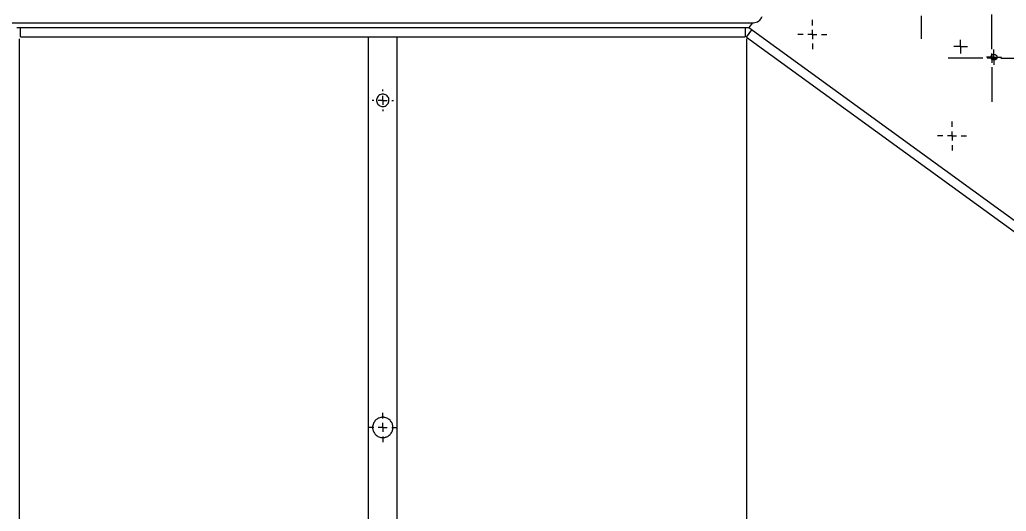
# Model space of a CAD drawing. Header units: millimetres. Extents: x 1529 to 6255, y 1713 to 5797.
# Drawn here: x 2578 to 3121, y 4855 to 5125 of the extents above; entities that cross this region are included whole.
import ezdxf

# ---------------------------------------------------------------- set-up
doc = ezdxf.new("R2010")
doc.units = ezdxf.units.MM
doc.styles.add('SLDTEXTSTYLE0', font='TXT', dxfattribs={"width": 0.75})
doc.dimstyles.new('SLDDIMSTYLE0', dxfattribs={"dimtxt": 50, "dimasz": 3.302, "dimexe": 0, "dimexo": 0.0625, "dimgap": 12.5, "dimtad": 1, "dimrnd": 1e-09, "dimzin": 12, "dimdsep": 46, "dimtxsty": 'SLDTEXTSTYLE0', "dimsah": 1, "dimcen": 0.09, "dimadec": 0, "dimazin": 3, "dimtfac": 1, "dimtofl": 0, "dimtmove": 0, "dimatfit": 3, "dimfxl": 0, "dimfrac": 2, "dimtolj": 1, "dimtzin": 12, "dimarcsym": 0})

# ---------------------------------------------------------------- blocks, each defined once
blk = doc.blocks.new('_D_7')
at = {"color": 7, "linetype": 'Continuous', "lineweight": 0}
for p, q in [((2250.7, 4883.06), (2250.7, 4449.88)), ((3305.51, 4883.06), (3305.51, 4449.88)), ((2250.7, 4450.88), (3305.51, 4450.88))]:
    blk.add_line(p, q, dxfattribs=at)
for points in [[(2250.7, 4450.88), (2254.01, 4450.38), (2254.01, 4451.39)], [(3305.51, 4450.88), (3302.21, 4451.39), (3302.21, 4450.38)]]:
    blk.add_solid(points, dxfattribs=at)
at = {"color": 7, "linetype": 'Continuous', "lineweight": 0, "insert": (2656.3, 4515.34), "char_height": 50, "attachment_point": 1, "style": 'SLDTEXTSTYLE0'}
blk.add_mtext('1054.81', dxfattribs=at)
blk = doc.blocks.new('_D_8')
at = {"color": 7, "linetype": 'Continuous', "lineweight": 0}
for p, q in [((2577.98, 5114.66), (2577.98, 4473.88)), ((2978.24, 5114.66), (2978.24, 4473.88)), ((2577.98, 4474.88), (2978.24, 4474.88))]:
    blk.add_line(p, q, dxfattribs=at)
for points in [[(2577.98, 4474.88), (2581.28, 4474.38), (2581.28, 4475.39)], [(2978.24, 4474.88), (2974.93, 4475.39), (2974.93, 4474.38)]]:
    blk.add_solid(points, dxfattribs=at)
at = {"color": 7, "linetype": 'Continuous', "lineweight": 0, "insert": (2674.77, 4539.34), "char_height": 50, "attachment_point": 1, "style": 'SLDTEXTSTYLE0'}
blk.add_mtext('400.26', dxfattribs=at)
blk = doc.blocks.new('SW_CENTERMARKSYMBOL_21')
at = {"color": 0, "linetype": 'Continuous', "lineweight": 0}
for p, q in [((-2.5, 0), (-4.15, 0)), ((0, 0), (-2.5, 0)), ((0, 2.5), (0, 4.15)), ((0, 0), (0, 2.5)), ((0, 0), (0, -2.5)), ((0, 0), (2.5, 0)), ((2.5, 0), (4.15, 0)), ((0, -2.5), (0, -4.15))]:
    blk.add_line(p, q, dxfattribs=at)
blk = doc.blocks.new('SW_CENTERMARKSYMBOL_111')
at = {"color": 0, "linetype": 'Continuous', "lineweight": 0}
for p, q in [((0, 5), (0, 24)), ((-5, 0), (-24, 0)), ((0, 0), (-2.5, 0)), ((0, 0), (0, 2.5)), ((0, 0), (0, -2.5)), ((0, 0), (2.5, 0)), ((5, 0), (24, 0)), ((0, -5), (0, -24))]:
    blk.add_line(p, q, dxfattribs=at)
blk = doc.blocks.new('SW_CENTERMARKSYMBOL_112')
at = {"color": 0, "linetype": 'Continuous', "lineweight": 0}
for p, q in [((0, 5), (0, 8)), ((-5, 0), (-8, 0)), ((0, 0), (-2.5, 0)), ((0, 0), (0, 2.5)), ((0, 0), (0, -2.5)), ((0, 0), (2.5, 0)), ((5, 0), (8, 0)), ((0, -5), (0, -8))]:
    blk.add_line(p, q, dxfattribs=at)
blk = doc.blocks.new('SW_CENTERMARKSYMBOL_114')
at = {"color": 0, "linetype": 'Continuous', "lineweight": 0}
for p, q in [((0, 5), (0, 8)), ((-5, 0), (-8, 0)), ((0, 0), (-2.5, 0)), ((0, 0), (0, 2.5)), ((0, 0), (0, -2.5)), ((0, 0), (2.5, 0)), ((5, 0), (8, 0)), ((0, -5), (0, -8))]:
    blk.add_line(p, q, dxfattribs=at)
blk = doc.blocks.new('SW_CENTERMARKSYMBOL_179')
at = {"color": 0, "linetype": 'Continuous', "lineweight": 0}
for p, q in [((0, 5), (0, 8.1)), ((-5, 0), (-8.1, 0)), ((0, 0), (-2.5, 0)), ((0, 0), (0, 2.5)), ((0, 0), (0, -2.5)), ((0, 0), (2.5, 0)), ((5, 0), (8.1, 0)), ((0, -5), (0, -8.1))]:
    blk.add_line(p, q, dxfattribs=at)
blk = doc.blocks.new('SW_CENTERMARKSYMBOL_182')
at = {"color": 0, "linetype": 'Continuous', "lineweight": 0}
for p, q in [((0, 5), (0, 5.9)), ((-5, 0), (-5.9, 0)), ((0, 0), (-2.5, 0)), ((0, 0), (0, 2.5)), ((0, 0), (0, -2.5)), ((0, 0), (2.5, 0)), ((5, 0), (5.9, 0)), ((0, -5), (0, -5.9))]:
    blk.add_line(p, q, dxfattribs=at)
blk = doc.blocks.new('SW_CENTERMARKSYMBOL_311')
at = {"color": 0, "linetype": 'Continuous', "lineweight": 0}
for p, q in [((0, 5), (0, 17.5)), ((-5, 0), (-17.5, 0)), ((0, 0), (-2.5, 0)), ((0, 0), (0, 2.5)), ((0, 0), (0, -2.5)), ((0, 0), (2.5, 0)), ((5, 0), (17.5, 0)), ((0, -5), (0, -17.5))]:
    blk.add_line(p, q, dxfattribs=at)
blk = doc.blocks.new('SW_CENTERMARKSYMBOL_312')
at = {"color": 0, "linetype": 'Continuous', "lineweight": 0}
for p, q in [((-2.5, 0), (-3.75, 0)), ((0, 0), (-2.5, 0)), ((0, 2.5), (0, 3.75)), ((0, 0), (0, 2.5)), ((0, 0), (0, -2.5)), ((0, 0), (2.5, 0)), ((2.5, 0), (3.75, 0)), ((0, -2.5), (0, -3.75))]:
    blk.add_line(p, q, dxfattribs=at)

msp = doc.modelspace()

# ---------------------------------------------------------------- linework, layer by layer
at = {"color": 7, "linetype": 'Continuous', "lineweight": 15}
for p, q in [((2574.148, 5123.604), (2982.066, 5123.604)), ((2576.657, 5120.883), (2979.557, 5120.883)), ((2578.657, 5115.883), (2578.657, 5120.883)), ((2977.557, 5120.883), (2977.557, 5115.883)), ((2978.236, 5115.662), (2981.175, 5119.707)), ((2981.534, 5123.604), (2979.557, 5120.883)), ((2979.557, 5120.883), (3305.51, 4884.064)), ((2578.657, 5115.883), (2977.557, 5115.883)), ((2770.107, 5115.883), (2770.107, 4490.883)), ((2786.107, 4490.883), (2786.107, 5115.883)), ((2978.236, 5115.662), (3300.953, 4881.195))]:
    msp.add_line(p, q, dxfattribs=at)
msp.add_circle((3114.424, 5104.659), 1.65, dxfattribs=at)
msp.add_arc((2982.066, 5128.604), 5, 270, 342, dxfattribs=at)
for points, knots in [([(2778.05, 5077.484), (2777.685, 5077.524), (2776.957, 5077.606), (2775.985, 5078.156), (2775.213, 5078.976), (2774.744, 5080.041), (2774.661, 5081.186), (2774.933, 5082.245), (2775.509, 5083.167), (2776.382, 5083.89), (2777.479, 5084.292), (2778.619, 5084.303), (2779.662, 5083.969), (2780.555, 5083.329), (2781.224, 5082.402), (2781.549, 5081.283), (2781.486, 5080.158), (2781.096, 5079.149), (2780.403, 5078.291), (2779.429, 5077.678), (2778.577, 5077.485), (2778.12, 5077.484), (2778.05, 5077.484)], [0, 0, 0, 0, 0.0506926, 0.1012891, 0.154363, 0.2099038, 0.2623493, 0.3107796, 0.3606147, 0.4148277, 0.4700092, 0.5214348, 0.5704128, 0.6211649, 0.6756585, 0.7306788, 0.781166, 0.829458, 0.8809624, 0.9362478, 0.9902708, 1, 1, 1, 1]), ([(2778.107, 4895.283), (2777.722, 4895.283), (2777.346, 4895.322), (2776.61, 4895.474), (2776.247, 4895.588), (2775.571, 4895.877), (2775.252, 4896.052), (2774.655, 4896.459), (2774.383, 4896.686), (2773.885, 4897.187), (2773.659, 4897.463), (2773.265, 4898.047), (2773.096, 4898.358), (2772.883, 4898.856), (2772.819, 4899.029), (2772.709, 4899.382), (2772.662, 4899.562), (2772.586, 4899.927), (2772.557, 4900.113), (2772.517, 4900.493), (2772.507, 4900.685), (2772.506, 4901.256), (2772.545, 4901.634), (2772.696, 4902.374), (2772.806, 4902.725), (2773.089, 4903.396), (2773.261, 4903.711), (2773.653, 4904.296), (2773.876, 4904.569), (2774.376, 4905.075), (2774.648, 4905.301), (2775.089, 4905.604), (2775.242, 4905.698), (2775.56, 4905.874), (2775.726, 4905.955), (2776.237, 4906.175), (2776.591, 4906.287), (2777.146, 4906.403), (2777.336, 4906.433), (2777.716, 4906.473), (2778.095, 4906.493), (2778.474, 4906.474), (2778.853, 4906.436), (2779.044, 4906.407), (2779.6, 4906.294), (2779.956, 4906.182), (2780.639, 4905.892), (2780.96, 4905.715), (2781.554, 4905.311), (2781.831, 4905.08), (2782.329, 4904.579), (2782.552, 4904.307), (2782.949, 4903.718), (2783.122, 4903.401), (2783.333, 4902.903), (2783.396, 4902.732), (2783.506, 4902.38), (2783.554, 4902.197), (2783.668, 4901.645), (2783.707, 4901.268), (2783.707, 4900.497), (2783.667, 4900.119), (2783.553, 4899.567), (2783.506, 4899.385), (2783.396, 4899.032), (2783.332, 4898.862), (2783.121, 4898.363), (2782.949, 4898.048), (2782.551, 4897.458), (2782.328, 4897.186), (2781.829, 4896.684), (2781.552, 4896.453), (2780.961, 4896.051), (2780.645, 4895.878), (2780.137, 4895.661), (2779.961, 4895.596), (2779.602, 4895.483), (2779.421, 4895.436), (2778.87, 4895.323), (2778.492, 4895.283), (2778.107, 4895.283)], [0, 0, 0, 0, 0.03125, 0.03125, 0.0625, 0.0625, 0.09375, 0.09375, 0.125, 0.125, 0.15625, 0.15625, 0.1875, 0.1875, 0.203125, 0.203125, 0.21875, 0.21875, 0.234375, 0.234375, 0.25, 0.25, 0.28125, 0.28125, 0.3125, 0.3125, 0.34375, 0.34375, 0.375, 0.375, 0.40625, 0.40625, 0.421875, 0.421875, 0.4375, 0.4375, 0.46875, 0.46875, 0.484375, 0.484375, 0.5, 0.515625, 0.515625, 0.53125, 0.53125, 0.5625, 0.5625, 0.59375, 0.59375, 0.625, 0.625, 0.65625, 0.65625, 0.6875, 0.6875, 0.703125, 0.703125, 0.71875, 0.71875, 0.75, 0.75, 0.78125, 0.78125, 0.796875, 0.796875, 0.8125, 0.8125, 0.84375, 0.84375, 0.875, 0.875, 0.90625, 0.90625, 0.9375, 0.9375, 0.953125, 0.953125, 0.96875, 0.96875, 1, 1, 1, 1])]:
    msp.add_open_spline(points, degree=3, knots=knots, dxfattribs=at)

# ---------------------------------------------------------------- block references
at = {"color": 7, "linetype": 'Continuous', "lineweight": 0}
for name, p in [('SW_CENTERMARKSYMBOL_311', (3074.394, 5132.324)), ('SW_CENTERMARKSYMBOL_114', (3014.518, 5117.113)), ('SW_CENTERMARKSYMBOL_111', (3113.227, 5104.11)), ('SW_CENTERMARKSYMBOL_312', (3096.109, 5110.491)), ('SW_CENTERMARKSYMBOL_21', (3114.424, 5104.659)), ('SW_CENTERMARKSYMBOL_182', (2778.107, 5080.883)), ('SW_CENTERMARKSYMBOL_112', (3091.375, 5061.274)), ('SW_CENTERMARKSYMBOL_179', (2778.107, 4900.883))]:
    msp.add_blockref(name, p, dxfattribs=at)

# ---------------------------------------------------------------- dimensions: what is measured, and where the dimension line sits
for base, p1, p2, picture, middle in [((2978.236, 4474.883), (2577.978, 5115.662), (2978.236, 5115.662), '_D_8', (2776.368, 4474.883)), ((3305.51, 4450.883), (2250.703, 4884.064), (3305.51, 4884.064), '_D_7', (2776.368, 4450.883))]:
    dim = msp.add_linear_dim(base=base, p1=p1, p2=p2, dimstyle='SLDDIMSTYLE0', dxfattribs=at)
    dim.commit()
    dim.dimension.update_dxf_attribs({"geometry": picture, "text_midpoint": middle, "dimtype": 160})

doc.saveas('drawing.dxf')
